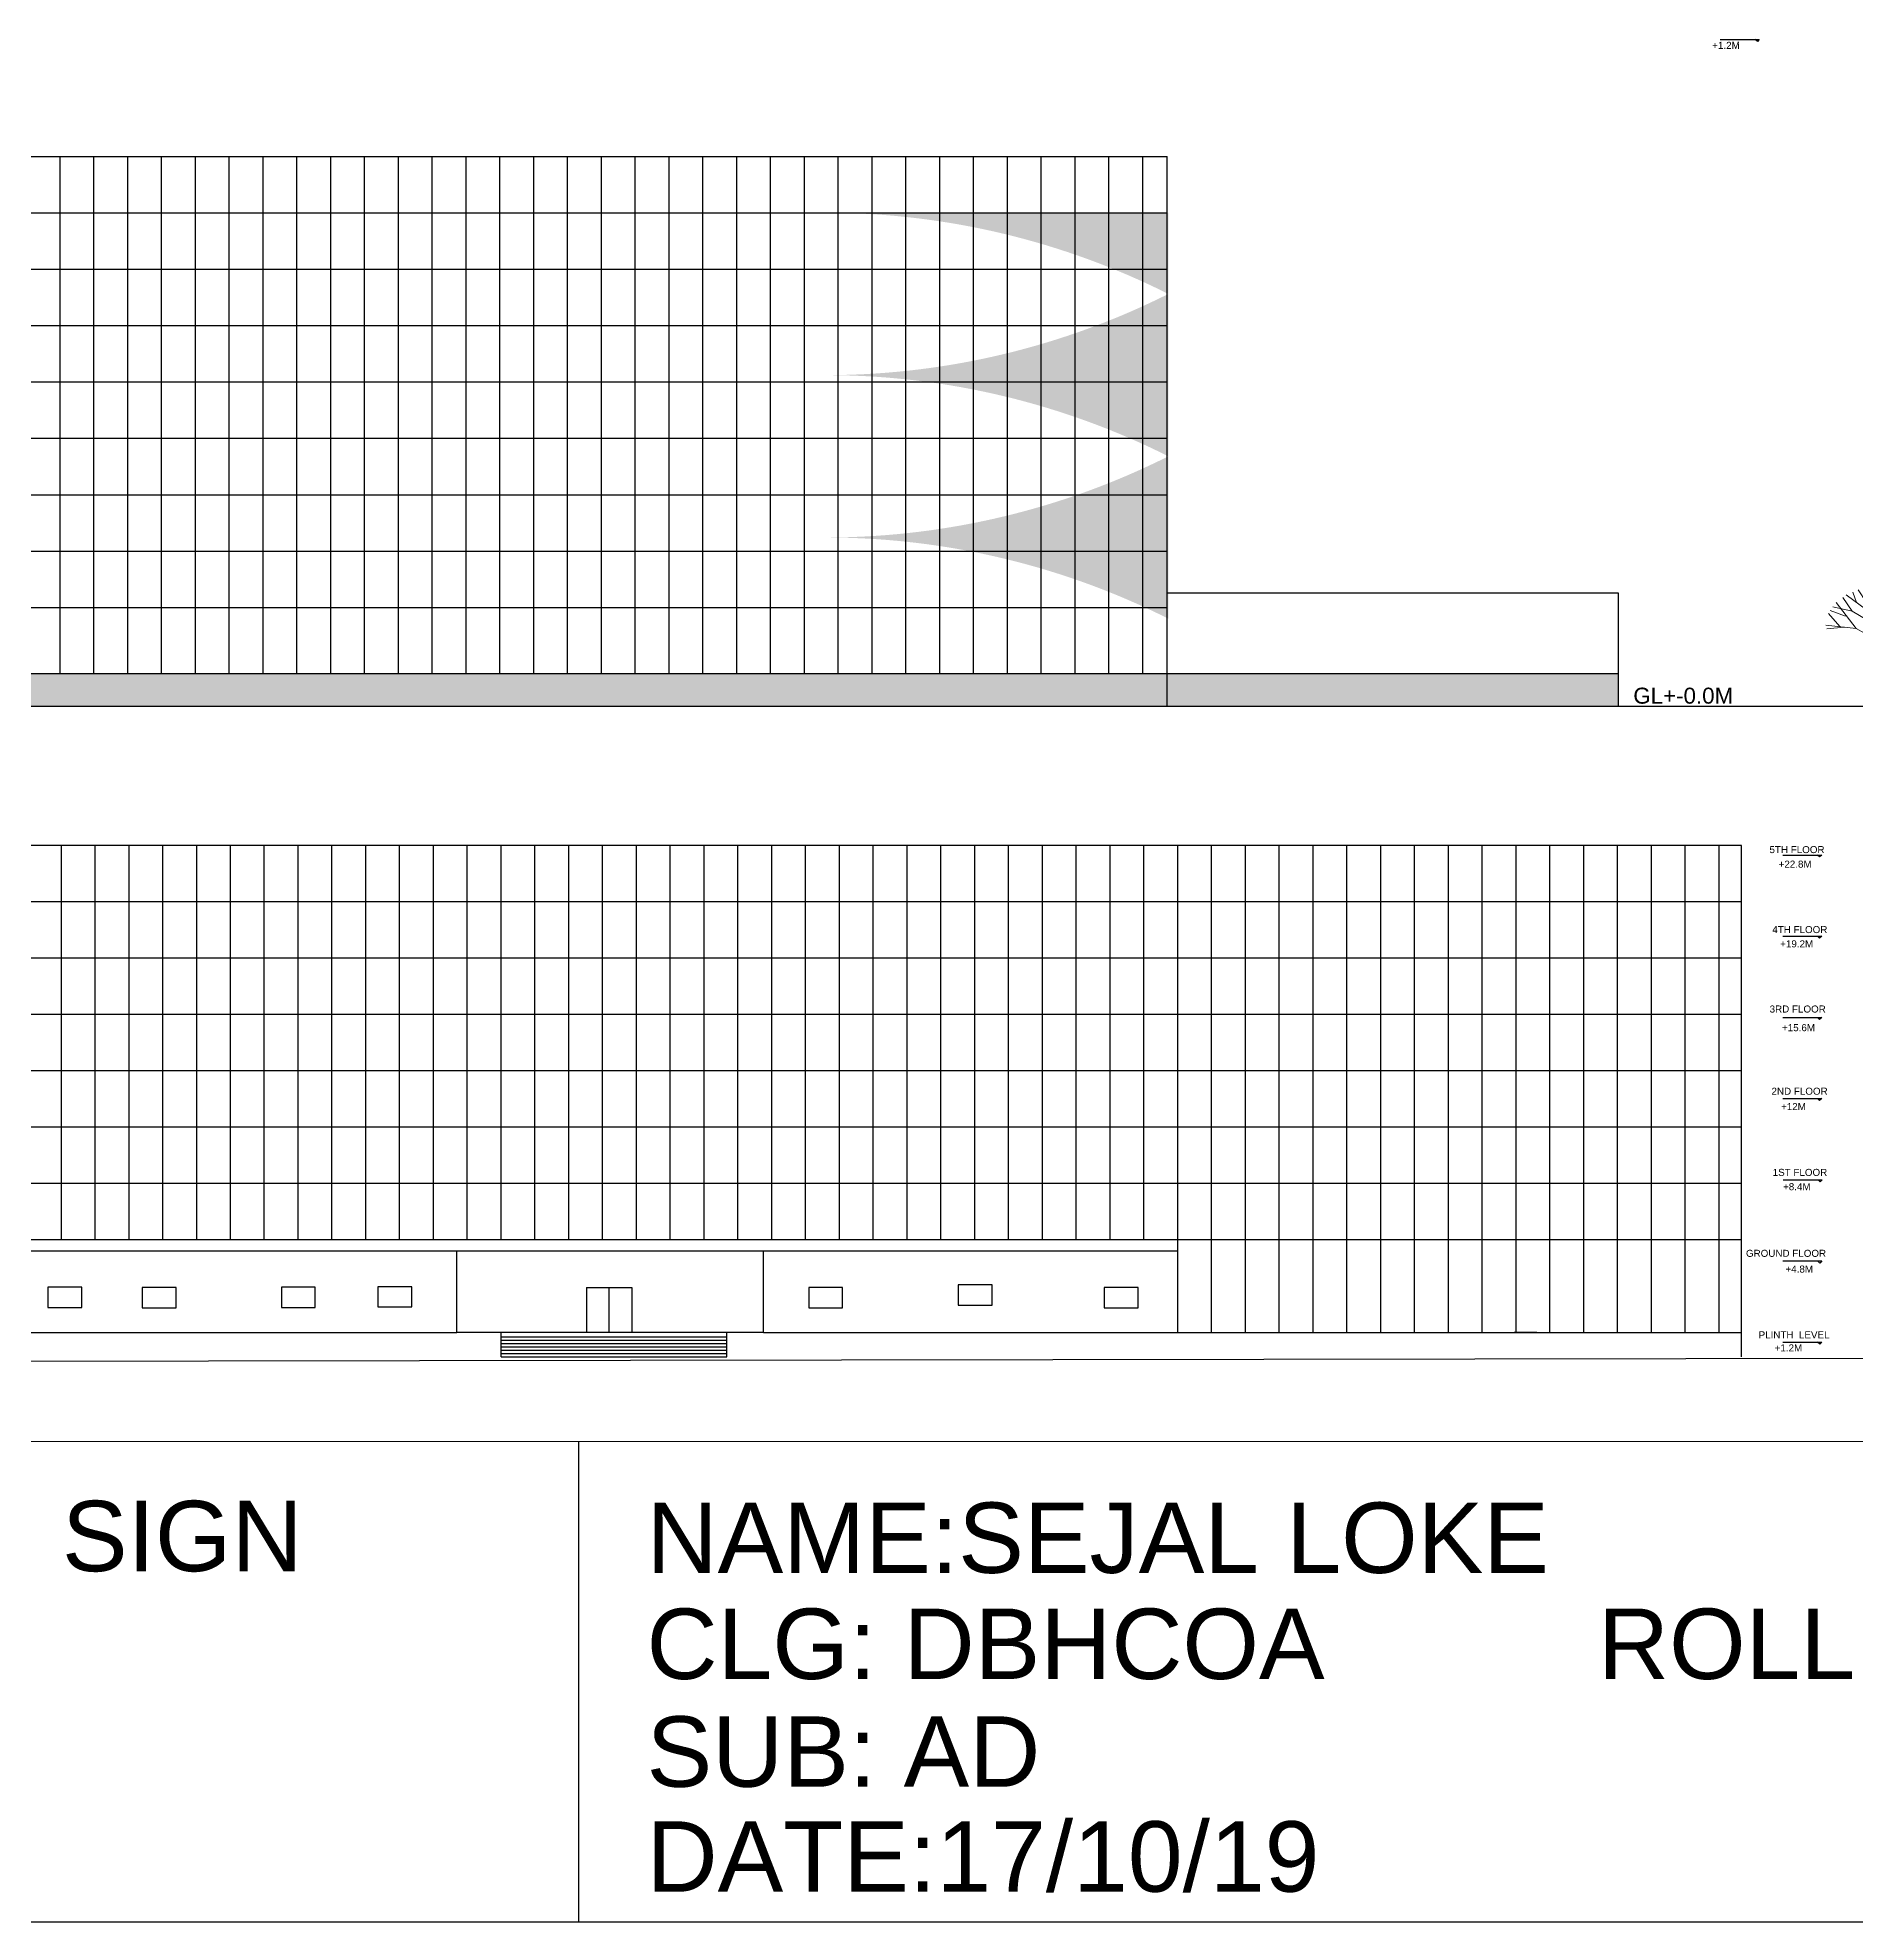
# Model space of a CAD drawing. Header units: millimetres. Extents: x 587797 to 2274247, y 1711 to 439204.
# Drawn here: x 770167 to 850801, y 1711 to 85285 of the extents above; entities that cross this region are included whole.
import ezdxf

# ---------------------------------------------------------------- set-up
doc = ezdxf.new("R2010")
doc.units = ezdxf.units.MM
doc.layers.add('finiture', color=7, linetype='Continuous', lineweight=20)
doc.styles.get("Standard").update_dxf_attribs({"font": 'arial.ttf'})

# ---------------------------------------------------------------- blocks, each defined once
blk = doc.blocks.new('02ETRE03')
for p, q in [((-0.8, 9.6), (0.8, 12)), ((0.9, 8.45), (0, 12)), ((-1.93, 9.47), (-2.67, 10.93)), ((-0.8, 9.6), (-2.4, 11.2)), ((-1.87, 11.47), (-1.6, 10.4)), ((-0.8, 10.4), (-1.46, 11.72)), ((-0.8, 9.6), (-0.8, 11.92)), ((0.6, 9.67), (1.6, 11.67)), ((0.9, 8.45), (2.8, 10.84)), ((1.13, 11.8), (1.13, 10.88)), ((2.4, 8.8), (2.4, 11.2)), ((-2.9, 7.85), (-3.81, 9.22)), ((-2.45, 8.96), (-3.67, 9.53)), ((-1.93, 9.47), (-3.47, 9.93)), ((-1.62, 7.65), (-3.2, 10.4)), ((-0.64, 8.45), (-1.93, 9.47)), ((-0.3, 6.65), (-0.8, 9.6)), ((2.4, 8.8), (3.2, 10.4)), ((3.2, 8), (3.81, 9.22)), ((-1.62, 7.65), (-4, 8)), ((-2.53, 7.78), (-3.94, 7.6)), ((-0.3, 6.65), (-1.62, 7.65)), ((0, 5.54), (0.9, 8.45)), ((1.52, 6.49), (2.4, 8.8)), ((1.52, 6.49), (3.2, 8)), ((3.2, 8), (4, 8)), ((0, 5.54), (-0.3, 6.65)), ((0, 4.87), (1.52, 6.49)), ((2.64, 7.42), (3.93, 7.4)), ((3.2, 7.37), (3.8, 6.93))]:
    blk.add_line(p, q)
blk.add_lwpolyline([(0, 0, 0.133, 0.0333, 0), (0, 5.54, 0.0333, 0.0333, 0)], format="xyseb")

msp = doc.modelspace()

# ---------------------------------------------------------------- hatches: boundary and pattern name
h = msp.add_hatch()
h.set_pattern_fill('AR-SAND', color=256, scale=21)
h.set_pattern_definition([(37.5, (2622892.4, -865534), (-33.60066, 1027.7678), [0, -810.768, 0, -906.78, 0, -866.775]), (7.5, (2622892.4, -865534), (943.9989, 1505.3327), [0, -437.388, 0, -730.758, 0, -280.035]), (327.5, (2622236.4, -865534), (1661.08398, 3.0181), [0, -266.7, 0, -960.12, 0, -1253.49]), (317.5, (2622236.4, -865534), (1603.46855, 468.1516), [0, -133.35, 0, -629.412, 0, -720.09])])
h.paths.add_polyline_path([(842464.694, 86846.679), (815464.694, 86846.679), (803464.694, 86846.679), (798464.694, 86846.679), (797464.694, 86846.679), (792464.694, 86846.679), (787464.694, 86846.679), (782464.694, 86846.679), (779464.694, 86846.679), (777464.694, 86846.679), (772464.694, 86846.679), (762464.694, 86846.679), (742464.694, 86846.679), (742464.694, 85589.732), (842464.694, 85589.732)])
h.paths.add_polyline_path([(856589.385, 147345.694), (861384.083, 147345.694), (861384.083, 148444.691), (856589.385, 148444.691)], flags=9)
h.paths.add_polyline_path([(845737.25, 41944.691), (850531.949, 41944.691), (850531.949, 43043.688), (845737.25, 43043.688)], flags=9)
h.paths.add_polyline_path([(846269.409, 85777.225), (851064.108, 85777.225), (851064.108, 86876.221), (846269.409, 86876.221)], flags=9)
h.paths.add_polyline_path([(838947.757, 118370.657), (843742.456, 118370.657), (843742.456, 119469.653), (838947.757, 119469.653)], flags=9)
h.paths.add_polyline_path([(733669.508, 63315.885), (735292.134, 63315.885), (735292.134, 63793.015), (733669.508, 63793.015)], flags=9)
h.paths.add_polyline_path([(732219.946, 46055.322), (735935.104, 46055.322), (735935.104, 46538.827), (732219.946, 46538.827)], flags=9)
h.paths.add_polyline_path([(733739.008, 59780.385), (735361.634, 59780.385), (735361.634, 60257.515), (733739.008, 60257.515)], flags=9)
h.paths.add_polyline_path([(733819.508, 56062.885), (735442.134, 56062.885), (735442.134, 56540.015), (733819.508, 56540.015)], flags=9)
h.paths.add_polyline_path([(733777.836, 52571.025), (735034.885, 52571.025), (735034.885, 53040.187), (733777.836, 53040.187)], flags=9)
h.paths.add_polyline_path([(733866.008, 49010.885), (735246.616, 49010.885), (735246.616, 49488.015), (733866.008, 49488.015)], flags=9)
h.paths.add_polyline_path([(733974.008, 45357.885), (735354.616, 45357.885), (735354.616, 45835.015), (733974.008, 45835.015)], flags=9)
h.paths.add_polyline_path([(733494.836, 41867.525), (734872.788, 41867.525), (734872.788, 42336.687), (733494.836, 42336.687)], flags=9)
h.paths.add_polyline_path([(733261.946, 63958.322), (735865.181, 63958.322), (735865.181, 64441.827), (733261.946, 64441.827)], flags=9)
h.paths.add_polyline_path([(733387.946, 60411.322), (735991.181, 60411.322), (735991.181, 60894.827), (733387.946, 60894.827)], flags=9)
h.paths.add_polyline_path([(733269.393, 56889.057), (735921.18, 56889.057), (735921.18, 57372.88), (733269.393, 57372.88)], flags=9)
h.paths.add_polyline_path([(733352.946, 53243.822), (736004.627, 53243.822), (736004.627, 53727.327), (733352.946, 53727.327)], flags=9)
h.paths.add_polyline_path([(733405.446, 49644.822), (735984.67, 49644.822), (735984.67, 50128.327), (733405.446, 50128.327)], flags=9)
h.paths.add_polyline_path([(732783.602, 42446.078), (736083.568, 42446.078), (736083.568, 42913.647), (732783.602, 42913.647)], flags=9)
h.paths.add_polyline_path([(738774.224, 106959.898), (740396.85, 106959.898), (740396.85, 107437.028), (738774.224, 107437.028)], flags=9)
h.paths.add_polyline_path([(737324.662, 89699.336), (741039.82, 89699.336), (741039.82, 90182.841), (737324.662, 90182.841)], flags=9)
h.paths.add_polyline_path([(738843.724, 103424.398), (740466.35, 103424.398), (740466.35, 103901.528), (738843.724, 103901.528)], flags=9)
h.paths.add_polyline_path([(738924.224, 99706.898), (740546.85, 99706.898), (740546.85, 100184.028), (738924.224, 100184.028)], flags=9)
h.paths.add_polyline_path([(738882.552, 96215.038), (740139.602, 96215.038), (740139.602, 96684.2), (738882.552, 96684.2)], flags=9)
h.paths.add_polyline_path([(738970.724, 92654.898), (740351.332, 92654.898), (740351.332, 93132.028), (738970.724, 93132.028)], flags=9)
h.paths.add_polyline_path([(739078.724, 89001.898), (740459.332, 89001.898), (740459.332, 89479.028), (739078.724, 89479.028)], flags=9)
h.paths.add_polyline_path([(738599.552, 85511.538), (739977.504, 85511.538), (739977.504, 85980.7), (738599.552, 85980.7)], flags=9)
h.paths.add_polyline_path([(738366.662, 107602.336), (740969.897, 107602.336), (740969.897, 108085.841), (738366.662, 108085.841)], flags=9)
h.paths.add_polyline_path([(738492.662, 104055.336), (741095.897, 104055.336), (741095.897, 104538.841), (738492.662, 104538.841)], flags=9)
h.paths.add_polyline_path([(738374.109, 100533.07), (741025.896, 100533.07), (741025.896, 101016.894), (738374.109, 101016.894)], flags=9)
h.paths.add_polyline_path([(738457.662, 96887.836), (741109.343, 96887.836), (741109.343, 97371.341), (738457.662, 97371.341)], flags=9)
h.paths.add_polyline_path([(738510.162, 93288.836), (741089.386, 93288.836), (741089.386, 93772.341), (738510.162, 93772.341)], flags=9)
h.paths.add_polyline_path([(737888.318, 86090.091), (741188.284, 86090.091), (741188.284, 86557.66), (737888.318, 86557.66)], flags=9)
h.paths.add_polyline_path([(832676.364, 139685.497), (834298.99, 139685.497), (834298.99, 140162.628), (832676.364, 140162.628)], flags=9)
h.paths.add_polyline_path([(831226.801, 122424.935), (834941.959, 122424.935), (834941.959, 122908.44), (831226.801, 122908.44)], flags=9)
h.paths.add_polyline_path([(832745.864, 136149.997), (834368.49, 136149.997), (834368.49, 136627.128), (832745.864, 136627.128)], flags=9)
h.paths.add_polyline_path([(832826.364, 132432.497), (834448.99, 132432.497), (834448.99, 132909.628), (832826.364, 132909.628)], flags=9)
h.paths.add_polyline_path([(832784.692, 128940.637), (834041.741, 128940.637), (834041.741, 129409.799), (832784.692, 129409.799)], flags=9)
h.paths.add_polyline_path([(832872.864, 125380.497), (834253.471, 125380.497), (834253.471, 125857.628), (832872.864, 125857.628)], flags=9)
h.paths.add_polyline_path([(832980.864, 121727.497), (834361.471, 121727.497), (834361.471, 122204.628), (832980.864, 122204.628)], flags=9)
h.paths.add_polyline_path([(832501.692, 118237.137), (833879.643, 118237.137), (833879.643, 118706.299), (832501.692, 118706.299)], flags=9)
h.paths.add_polyline_path([(832268.801, 140327.935), (834872.036, 140327.935), (834872.036, 140811.44), (832268.801, 140811.44)], flags=9)
h.paths.add_polyline_path([(832394.801, 136780.935), (834998.036, 136780.935), (834998.036, 137264.44), (832394.801, 137264.44)], flags=9)
h.paths.add_polyline_path([(832276.248, 133258.669), (834928.035, 133258.669), (834928.035, 133742.493), (832276.248, 133742.493)], flags=9)
h.paths.add_polyline_path([(832359.801, 129613.435), (835011.482, 129613.435), (835011.482, 130096.94), (832359.801, 130096.94)], flags=9)
h.paths.add_polyline_path([(832412.301, 126014.435), (834991.525, 126014.435), (834991.525, 126497.94), (832412.301, 126497.94)], flags=9)
h.paths.add_polyline_path([(831790.457, 118815.69), (835090.424, 118815.69), (835090.424, 119283.259), (831790.457, 119283.259)], flags=9)
h.paths.add_polyline_path([(752315.638, 169521.341), (753938.264, 169521.341), (753938.264, 169998.472), (752315.638, 169998.472)], flags=9)
h.paths.add_polyline_path([(750866.075, 152260.779), (754581.233, 152260.779), (754581.233, 152744.284), (750866.075, 152744.284)], flags=9)
h.paths.add_polyline_path([(752385.138, 165985.841), (754007.764, 165985.841), (754007.764, 166462.972), (752385.138, 166462.972)], flags=9)
h.paths.add_polyline_path([(752465.638, 162268.341), (754088.264, 162268.341), (754088.264, 162745.472), (752465.638, 162745.472)], flags=9)
h.paths.add_polyline_path([(752423.966, 158776.481), (753681.015, 158776.481), (753681.015, 159245.644), (752423.966, 159245.644)], flags=9)
h.paths.add_polyline_path([(752512.138, 155216.341), (753892.746, 155216.341), (753892.746, 155693.472), (752512.138, 155693.472)], flags=9)
h.paths.add_polyline_path([(752620.138, 151563.341), (754000.746, 151563.341), (754000.746, 152040.472), (752620.138, 152040.472)], flags=9)
h.paths.add_polyline_path([(752140.966, 148072.981), (753518.918, 148072.981), (753518.918, 148542.144), (752140.966, 148542.144)], flags=9)
h.paths.add_polyline_path([(751908.075, 170163.779), (754511.31, 170163.779), (754511.31, 170647.284), (751908.075, 170647.284)], flags=9)
h.paths.add_polyline_path([(752034.075, 166616.779), (754637.31, 166616.779), (754637.31, 167100.284), (752034.075, 167100.284)], flags=9)
h.paths.add_polyline_path([(751915.522, 163094.513), (754567.309, 163094.513), (754567.309, 163578.337), (751915.522, 163578.337)], flags=9)
h.paths.add_polyline_path([(751999.075, 159449.279), (754650.756, 159449.279), (754650.756, 159932.784), (751999.075, 159932.784)], flags=9)
h.paths.add_polyline_path([(752051.575, 155850.279), (754630.8, 155850.279), (754630.8, 156333.784), (752051.575, 156333.784)], flags=9)
h.paths.add_polyline_path([(751429.731, 148651.535), (754729.698, 148651.535), (754729.698, 149119.103), (751429.731, 149119.103)], flags=9)
h.paths.add_polyline_path([(950382.954, 15611.11), (962614.758, 15611.11), (962614.758, 17801.084), (950382.954, 17801.084)], flags=9)
h.paths.add_polyline_path([(950739.9, 11464.552), (964391.747, 11464.552), (964391.747, 13653.082), (950739.9, 13653.082)], flags=9)
h.paths.add_polyline_path([(950082.299, 19638.907), (970310.803, 19638.907), (970310.803, 21828.88), (950082.299, 21828.88)], flags=9)
h.paths.add_polyline_path([(950353.746, 24010.99), (970361.857, 24010.99), (970361.857, 26200.964), (950353.746, 26200.964)], flags=9)
h.paths.add_polyline_path([(993828.512, 23296.485), (999140.927, 23296.485), (999140.927, 25357.195), (993828.512, 25357.195)], flags=9)
h.paths.add_polyline_path([(938281.453, 23304.995), (942196.869, 23304.995), (942196.869, 25365.704), (938281.453, 25365.704)], flags=9)
h = msp.add_hatch()
h.set_pattern_fill('AR-SAND', color=256, scale=20)
h.set_pattern_definition([(37.5, (-3522270.85, -897069.45), (-32.00063, 978.82647), [0, -772.16, 0, -863.6, 0, -825.5]), (7.5, (-3522270.8, -897069.4), (899.04657, 1433.6502), [0, -416.56, 0, -695.96, 0, -266.7]), (327.5, (-3522895.7, -897069.45), (1581.98474, 2.87437), [0, -254, 0, -914.4, 0, -1193.8]), (317.5, (-3522895.7, -897069.4), (1527.1129, 445.85865), [0, -127, 0, -599.44, 0, -685.8])])
h.paths.add_polyline_path([(837902.19, 115272.157), (803902.19, 115272.157), (787902.19, 115272.157), (782902.19, 115272.157), (778902.19, 115272.157), (744902.19, 115272.157), (744902.19, 114072.157), (837902.19, 114072.157)])
h.paths.add_polyline_path([(820246.668, 57069.53), (739646.668, 57069.53), (739646.668, 55635.831), (820246.668, 55635.831)])
h.paths.add_polyline_path([(840246.668, 57069.53), (820246.668, 57069.53), (820246.668, 55635.831), (840246.668, 55635.831)])
h.paths.add_polyline_path([(743745.34, 27861.371), (727724.136, 27855.279), (727724.64, 26531.359), (743747.433, 26557.063)])
h = msp.add_hatch()
h.set_pattern_fill('AR-B816C', color=256, scale=30)
h.set_pattern_definition([(0, (-71139.42, 1147239.35), (240, 240), [468.75, -11.25]), (0, (-71379.42, 1147250.6), (240, 240), [468.75, -11.25]), (90, (-71139.42, 1147239.35), (-240, 240), [-251.25, 228.75]), (90, (-71150.67, 1147239.35), (-240, 240), [-251.25, 228.75])])
h.paths.add_polyline_path([(820298.467, 73921.352), (820298.467, 73921.352, 0.115456379), (805298.468, 77521.352), (820298.467, 77521.352)])
h.paths.add_polyline_path([(820298.467, 66721.352, 0.115456388), (805298.467, 70321.352, 0.115456388), (820298.467, 73921.352)])
h.paths.add_polyline_path([(805298.467, 63121.352, 0.115456388), (820298.467, 66721.352), (820298.467, 59521.352, 0.115456388)])

# ---------------------------------------------------------------- linework, layer by layer
for p, q in [((844771.516, 85201.329), (846501.016, 85201.329)), ((846412.632, 85110.854), (846320.016, 85201.329)), ((846501.016, 85201.329), (846412.632, 85110.854)), ((739646.668, 80019.53), (820246.668, 80019.53)), ((771146.668, 80019.53), (771146.668, 57069.53)), ((772646.668, 80019.53), (772646.668, 57069.53)), ((774146.668, 80019.53), (774146.668, 57069.53)), ((775646.668, 80019.53), (775646.668, 57069.53)), ((777146.668, 80019.53), (777146.668, 57069.53)), ((778646.668, 80019.53), (778646.668, 57069.53)), ((780146.668, 80019.53), (780146.668, 57069.53)), ((781646.668, 80019.53), (781646.668, 57069.53)), ((783146.668, 80019.53), (783146.668, 57069.53)), ((784646.668, 80019.53), (784646.668, 57069.53)), ((786146.668, 80019.53), (786146.668, 57069.53)), ((787646.668, 80019.53), (787646.668, 57069.53)), ((789146.668, 80019.53), (789146.668, 57069.53)), ((790646.668, 80019.53), (790646.668, 57069.53)), ((792146.668, 80019.53), (792146.668, 57069.53)), ((793646.668, 80019.53), (793646.668, 57069.53)), ((795146.668, 80019.53), (795146.668, 57069.53)), ((796646.668, 80019.53), (796646.668, 57069.53)), ((798146.668, 80019.53), (798146.668, 57069.53)), ((799646.668, 80019.53), (799646.668, 57069.53)), ((801146.668, 80019.53), (801146.668, 57069.53)), ((802646.668, 80019.53), (802646.668, 57069.53)), ((804146.668, 80019.53), (804146.668, 57069.53)), ((805646.668, 80019.53), (805646.668, 57069.53)), ((807146.668, 80019.53), (807146.668, 57069.53)), ((808646.668, 80019.53), (808646.668, 57069.53)), ((810146.668, 80019.53), (810146.668, 57069.53)), ((811646.668, 80019.53), (811646.668, 57069.53)), ((813146.668, 80019.53), (813146.668, 57069.53)), ((814646.668, 80019.53), (814646.668, 57069.53)), ((816146.668, 80019.53), (816146.668, 57069.53)), ((817646.668, 80019.53), (817646.668, 57069.53)), ((819146.668, 80019.53), (819146.668, 57069.53)), ((820246.668, 55635.831), (820246.668, 80019.53)), ((739646.668, 77519.53), (820246.668, 77519.53)), ((739646.668, 75019.53), (820246.668, 75019.53)), ((739646.668, 72519.53), (820246.668, 72519.53)), ((739646.668, 70019.53), (820246.668, 70019.53)), ((739646.668, 70019.53), (820246.668, 70019.53)), ((739646.668, 67519.53), (820246.668, 67519.53)), ((739646.668, 65019.53), (820246.668, 65019.53)), ((739646.668, 62519.53), (820246.668, 62519.53)), ((820246.668, 57069.53), (820246.668, 60669.53)), ((820246.668, 60669.53), (840246.668, 60669.53)), ((840246.668, 60669.53), (840246.668, 55635.831)), ((739646.668, 60019.53), (820246.668, 60019.53)), ((840246.668, 57069.53), (739646.668, 57069.53)), ((709134.807, 55635.831), (857469.616, 55635.831)), ((820715.917, 49468.977), (727715.917, 49468.977)), ((771215.917, 31968.977), (771215.917, 49468.977)), ((772715.917, 31968.977), (772715.917, 49468.977)), ((774215.917, 31968.977), (774215.917, 49468.977)), ((775715.917, 31968.977), (775715.917, 49468.977)), ((777215.917, 31968.977), (777215.917, 49468.977)), ((778715.917, 31968.977), (778715.917, 49468.977)), ((780215.917, 31968.977), (780215.917, 49468.977)), ((781715.917, 31968.977), (781715.917, 49468.977)), ((783215.917, 31968.977), (783215.917, 49468.977)), ((784715.917, 31968.977), (784715.917, 49468.977)), ((786215.917, 31968.977), (786215.917, 49468.977)), ((787715.917, 31968.977), (787715.917, 49468.977)), ((789215.917, 31968.977), (789215.917, 49468.977)), ((790715.917, 31968.977), (790715.917, 49468.977)), ((792215.917, 31968.977), (792215.917, 49468.977)), ((793715.917, 31968.977), (793715.917, 49468.977)), ((795215.917, 31968.977), (795215.917, 49468.977)), ((796715.917, 31968.977), (796715.917, 49468.977)), ((798215.917, 31968.977), (798215.917, 49468.977)), ((799715.917, 31968.977), (799715.917, 49468.977)), ((801215.917, 31968.977), (801215.917, 49468.977)), ((802715.917, 31968.977), (802715.917, 49468.977)), ((804215.917, 31968.977), (804215.917, 49468.977)), ((805715.917, 31968.977), (805715.917, 49468.977)), ((807215.917, 31968.977), (807215.917, 49468.977)), ((808715.917, 31968.977), (808715.917, 49468.977)), ((810215.917, 31968.977), (810215.917, 49468.977)), ((811715.917, 31968.977), (811715.917, 49468.977)), ((813215.917, 31968.977), (813215.917, 49468.977)), ((814715.917, 31968.977), (814715.917, 49468.977)), ((816215.917, 31968.977), (816215.917, 49468.977)), ((817715.917, 31968.977), (817715.917, 49468.977)), ((819215.917, 31968.977), (819215.917, 49468.977)), ((820715.917, 27868.977), (820715.917, 49468.977)), ((845715.917, 49468.977), (820715.917, 49468.977)), ((822215.917, 27868.977), (822215.917, 49468.977)), ((823715.917, 27868.977), (823715.917, 49468.977)), ((825215.917, 27868.977), (825215.917, 49468.977)), ((826715.917, 27868.977), (826715.917, 49468.977)), ((828215.917, 27868.977), (828215.917, 49468.977)), ((829715.917, 27868.977), (829715.917, 49468.977)), ((831215.917, 27868.977), (831215.917, 49468.977)), ((832715.917, 27868.977), (832715.917, 49468.977)), ((834215.917, 27868.977), (834215.917, 49468.977)), ((835715.917, 27868.977), (835715.917, 49468.977)), ((837215.917, 27868.977), (837215.917, 49468.977)), ((838715.917, 27868.977), (838715.917, 49468.977)), ((840215.917, 27868.977), (840215.917, 49468.977)), ((841715.917, 27868.977), (841715.917, 49468.977)), ((843215.917, 27868.977), (843215.917, 49468.977)), ((844715.917, 27868.977), (844715.917, 49468.977)), ((845715.917, 45868.977), (845715.917, 49468.977)), ((847538.738, 49037.974), (849268.238, 49037.974)), ((849173.738, 48953.474), (849087.238, 49037.974)), ((849268.238, 49037.974), (849173.738, 48953.474)), ((820715.917, 46968.977), (727715.917, 46968.977)), ((845715.917, 46968.977), (820715.917, 46968.977)), ((845715.917, 42268.977), (845715.917, 45868.977)), ((847538.738, 45437.974), (849268.238, 45437.974)), ((849173.738, 45353.474), (849087.238, 45437.974)), ((849268.238, 45437.974), (849173.738, 45353.474)), ((820715.917, 44468.977), (727715.917, 44468.977)), ((845715.917, 44468.977), (820715.917, 44468.977)), ((820715.917, 41968.977), (727715.917, 41968.977)), ((845715.917, 41968.977), (820715.917, 41968.977)), ((845715.917, 38668.977), (845715.917, 42268.977)), ((847538.738, 41837.974), (849268.238, 41837.974)), ((849173.738, 41753.474), (849087.238, 41837.974)), ((849268.238, 41837.974), (849173.738, 41753.474)), ((820715.917, 39468.977), (727715.917, 39468.977)), ((845715.917, 39468.977), (820715.917, 39468.977)), ((845715.917, 35068.977), (845715.917, 38668.977)), ((847538.738, 38237.974), (849268.238, 38237.974)), ((849173.738, 38153.474), (849087.238, 38237.974)), ((849268.238, 38237.974), (849173.738, 38153.474)), ((820715.917, 36968.977), (727715.917, 36968.977)), ((845715.917, 36968.977), (820715.917, 36968.977)), ((820715.917, 34468.977), (727715.917, 34468.977)), ((845715.917, 34468.977), (820715.917, 34468.977)), ((845715.917, 31468.977), (845715.917, 35068.977)), ((847561.238, 34637.974), (849290.738, 34637.974)), ((849196.238, 34553.474), (849109.738, 34637.974)), ((849290.738, 34637.974), (849196.238, 34553.474)), ((820715.917, 31968.977), (727715.917, 31968.977)), ((845715.917, 31968.977), (820715.917, 31968.977)), ((802345.328, 31468.977), (763745.328, 31468.977)), ((788745.328, 27868.977), (788745.328, 31468.977)), ((802345.328, 27868.977), (802345.328, 31468.977)), ((820715.917, 31468.977), (802345.328, 31468.977)), ((820715.917, 27868.977), (820715.917, 31468.977)), ((845715.917, 26780.266), (845715.917, 31468.977)), ((847538.738, 31037.974), (849268.238, 31037.974)), ((849179.855, 30947.499), (849087.238, 31037.974)), ((849268.238, 31037.974), (849179.855, 30947.499)), ((770619.009, 29874.611), (770619.009, 28974.611)), ((772119.009, 29874.611), (770619.009, 29874.611)), ((772119.009, 28974.611), (772119.009, 29874.611)), ((774799.785, 29862.217), (774799.785, 28962.217)), ((776299.785, 29862.217), (774799.785, 29862.217)), ((776299.785, 28962.217), (776299.785, 29862.217)), ((780971.508, 29878.121), (780971.508, 28978.121)), ((782471.508, 29878.121), (780971.508, 29878.121)), ((782471.508, 28978.121), (782471.508, 29878.121)), ((785249.167, 29897.998), (785249.167, 28997.998)), ((786749.167, 29897.998), (785249.167, 29897.998)), ((786749.167, 28997.998), (786749.167, 29897.998)), ((794506.721, 29868.977), (794506.721, 27868.977)), ((794506.721, 29868.977), (796506.721, 29868.977)), ((795506.721, 27868.977), (795506.721, 29868.977)), ((796506.721, 29868.977), (796506.721, 27868.977)), ((804353.255, 29859.734), (804353.255, 28959.734)), ((805853.255, 29859.734), (804353.255, 29859.734)), ((805853.255, 28959.734), (805853.255, 29859.734)), ((810985.741, 29983.491), (810985.741, 29083.491)), ((812485.741, 29983.491), (810985.741, 29983.491)), ((812485.741, 29083.491), (812485.741, 29983.491)), ((817456.685, 29864.355), (817456.685, 28964.355)), ((818956.685, 29864.355), (817456.685, 29864.355)), ((818956.685, 28964.355), (818956.685, 29864.355)), ((770619.009, 28974.611), (772119.009, 28974.611)), ((774799.785, 28962.217), (776299.785, 28962.217)), ((780971.508, 28978.121), (782471.508, 28978.121)), ((785249.167, 28997.998), (786749.167, 28997.998)), ((804353.255, 28959.734), (805853.255, 28959.734)), ((810985.741, 29083.491), (812485.741, 29083.491)), ((817456.685, 28964.355), (818956.685, 28964.355)), ((768745.328, 27868.977), (778745.328, 27868.977)), ((778745.328, 27868.977), (788745.328, 27868.977)), ((792345.328, 27868.977), (788745.328, 27868.977)), ((790716.275, 26780.266), (790716.275, 27868.977)), ((790716.275, 27680.266), (800716.275, 27680.266)), ((802345.328, 27868.977), (792345.328, 27868.977)), ((800716.275, 26780.266), (800716.275, 27868.977)), ((802345.328, 27868.977), (808345.328, 27868.977)), ((808345.328, 27868.977), (813345.328, 27868.977)), ((813345.328, 27868.977), (815715.917, 27868.977)), ((815715.917, 27868.977), (820715.917, 27868.977)), ((820715.917, 27868.977), (825715.917, 27868.977)), ((820715.917, 27868.977), (845715.917, 27868.977)), ((820715.917, 27868.977), (821715.917, 27868.977)), ((821715.917, 27868.977), (826731.899, 27868.977)), ((825715.917, 27868.977), (830715.917, 27868.977)), ((830715.917, 27868.977), (836715.917, 27868.977)), ((834630.754, 27868.977), (835630.754, 27868.977)), ((836630.754, 27868.977), (835630.754, 27868.977)), ((710737.116, 26504.108), (882883.258, 26780.266)), ((790716.275, 27530.266), (800716.275, 27530.266)), ((790716.275, 27380.266), (800716.275, 27380.266)), ((790716.275, 27230.266), (800716.275, 27230.266)), ((790716.275, 27080.266), (800716.275, 27080.266)), ((790716.275, 26930.266), (800716.275, 26930.266)), ((790716.275, 26780.266), (800716.275, 26780.266)), ((847538.738, 27437.974), (849268.238, 27437.974)), ((849179.855, 27347.499), (849087.238, 27437.974)), ((849268.238, 27437.974), (849179.855, 27347.499)), ((892673.137, 23040.468), (693820.469, 23014.855)), ((794140.048, 23027.776), (794140.048, 1711.06)), ((892612.352, 1711.06), (693824.454, 1711.06))]:
    msp.add_line(p, q)

# ---------------------------------------------------------------- block references
at = {"layer": 'finiture', "linetype": 'Continuous', "xscale": 560.8796432562318, "yscale": 420.6597324448817, "zscale": 560.8796432571191}
msp.add_blockref('02ETRE03', (851699.931, 55869.53), dxfattribs=at)

# ---------------------------------------------------------------- texts
for s, height, p in [('+1.2M', 311.5, (844413.516, 84789.829)), ('GL+-0.0M', 708.5, (840913.498, 55752.447)), ('5TH FLOOR', 311.5, (846950.238, 49124.974)), ('+22.8M', 311.5, (847356.738, 48481.474)), ('4TH FLOOR', 311.5, (847076.238, 45577.974)), ('+19.2M', 311.5, (847426.238, 44945.974)), ('3RD FLOOR', 311.5, (846957.738, 42055.974)), ('+15.6M', 311.5, (847506.738, 41228.474)), ('2ND FLOOR', 311.5, (847041.238, 38410.474)), ('+12M', 311.5, (847463.738, 37729.974)), ('1ST FLOOR', 311.5, (847093.738, 34811.474)), ('+8.4M', 311.5, (847553.238, 34176.474)), ('GROUND FLOOR', 311.5, (845908.238, 31221.974)), ('+4.8M', 311.5, (847661.238, 30523.474)), ('PLINTH  LEVEL', 311.5, (846469.238, 27604.974)), ('+1.2M', 311.5, (847180.738, 27026.474)), ('SIGN', 3123.7899, (771242.877, 17279.107)), ('NAME:SEJAL LOKE', 3123.78985, (797162.329, 17203.331)), ('CLG: DBHCOA          ROLL: 74', 3123.78985, (797162.329, 12500.101)), ('SUB: AD', 3123.7899, (797162.329, 7721.095)), ('DATE:17/10/19', 3123.78985, (797162.329, 3068.118))]:
    msp.add_text(s, height=height).set_placement(p)

doc.saveas('drawing.dxf')
